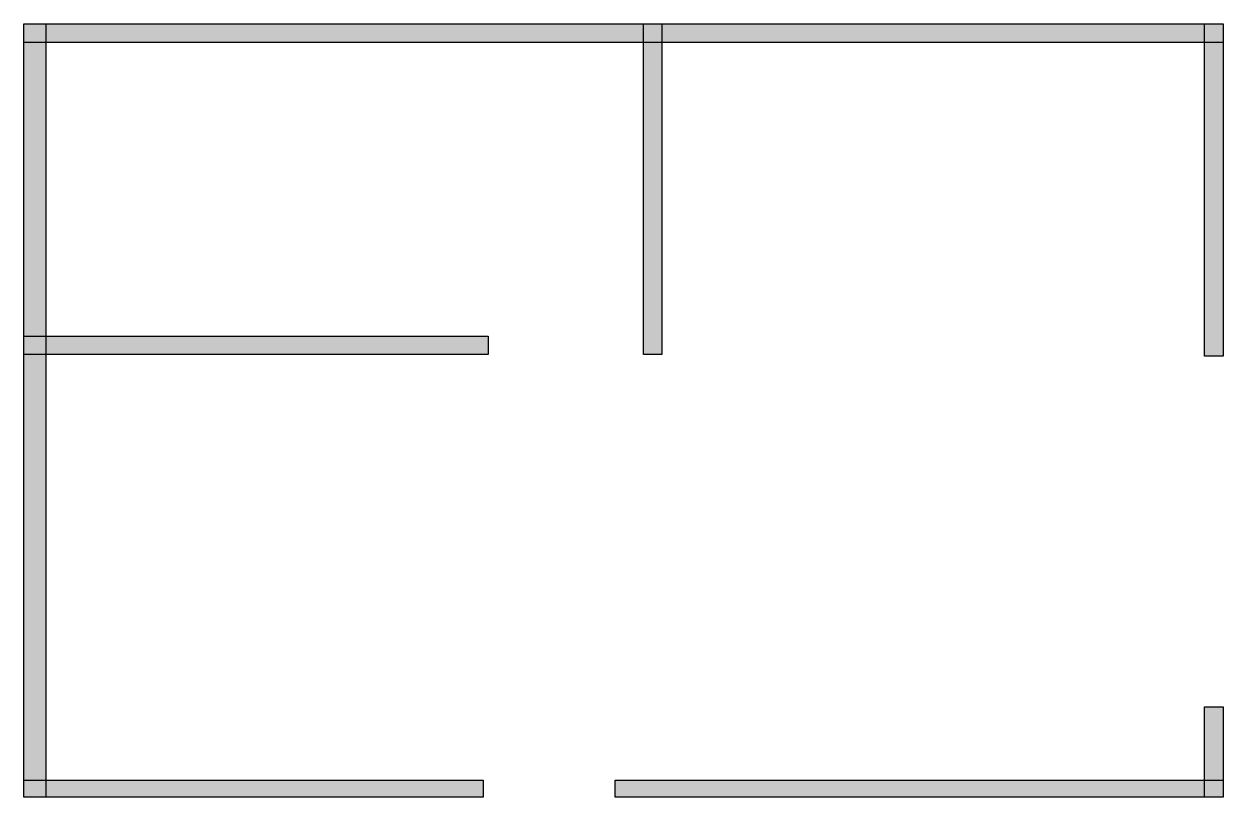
# Model space of a CAD drawing. Header units: millimetres. Extents: x 18 to 6336, y 0 to 4074.
import ezdxf

# ---------------------------------------------------------------- set-up
doc = ezdxf.new("R2010")
doc.units = ezdxf.units.MM
doc.layers.add('WALL', color=7, linetype='Continuous')

msp = doc.modelspace()

# ---------------------------------------------------------------- hatches: boundary and pattern name
at = {"layer": 'WALL'}
h = msp.add_hatch(color=256, dxfattribs=at)
h.dxf.hatch_style = 1
h.paths.add_polyline_path([(17.6, 4074.4), (6336, 4074.4), (6336, 3977.6), (17.6, 3977.6)])
h = msp.add_hatch(color=256, dxfattribs=at)
h.dxf.hatch_style = 1
h.paths.add_polyline_path([(17.6, 4074.4), (132, 4074.4), (132, 0), (17.6, 0)])
h = msp.add_hatch(color=256, dxfattribs=at)
h.dxf.hatch_style = 1
h.paths.add_polyline_path([(3282.4, 4074.4), (3379.2, 4074.4), (3379.2, 2332), (3282.4, 2332)])
h = msp.add_hatch(color=256, dxfattribs=at)
h.dxf.hatch_style = 1
h.paths.add_polyline_path([(6239.2, 4074.4), (6336, 4074.4), (6336, 2323.2), (6239.2, 2323.2)])
h = msp.add_hatch(color=256, dxfattribs=at)
h.dxf.hatch_style = 1
h.paths.add_polyline_path([(17.6, 2428.8), (2464, 2428.8), (2464, 2332), (17.6, 2332)])
h = msp.add_hatch(color=256, dxfattribs=at)
h.dxf.hatch_style = 1
h.paths.add_polyline_path([(6239.2, 475.2), (6336, 475.2), (6336, 0), (6239.2, 0)])
h = msp.add_hatch(color=256, dxfattribs=at)
h.dxf.hatch_style = 1
h.paths.add_polyline_path([(17.6, 88), (2437.6, 88), (2437.6, 0), (17.6, 0)])
h = msp.add_hatch(color=256, dxfattribs=at)
h.dxf.hatch_style = 1
h.paths.add_polyline_path([(3132.8, 88), (6336, 88), (6336, 0), (3132.8, 0)])

# ---------------------------------------------------------------- linework, layer by layer
for points in [[(17.6, 4074.4), (6336, 4074.4), (6336, 3977.6), (17.6, 3977.6)], [(17.6, 4074.4), (132, 4074.4), (132, 0), (17.6, 0)], [(3282.4, 4074.4), (3379.2, 4074.4), (3379.2, 2332), (3282.4, 2332)], [(6239.2, 4074.4), (6336, 4074.4), (6336, 2323.2), (6239.2, 2323.2)], [(17.6, 2428.8), (2464, 2428.8), (2464, 2332), (17.6, 2332)], [(6239.2, 475.2), (6336, 475.2), (6336, 0), (6239.2, 0)], [(17.6, 88), (2437.6, 88), (2437.6, 0), (17.6, 0)], [(3132.8, 88), (6336, 88), (6336, 0), (3132.8, 0)]]:
    msp.add_lwpolyline(points, close=True, dxfattribs=at)

doc.saveas('drawing.dxf')
